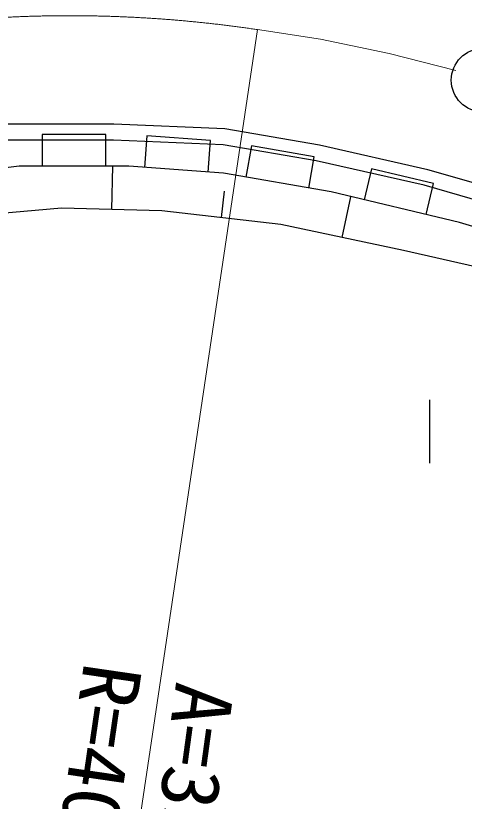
# Model space of a CAD drawing. Units: millimetres, scale not verified. Extents: x 40000 to 680000, y 20000 to 380000.
# Drawn here: x 133350 to 147448, y 287427 to 312128 of the extents above; entities that cross this region are included whole.
import ezdxf
from ezdxf.enums import TextEntityAlignment as Align

# ---------------------------------------------------------------- set-up
doc = ezdxf.new("R2010")
doc.units = ezdxf.units.MM
doc.header["$LTSCALE"] = 1000
doc.linetypes.add('CHAIN', pattern=[18.5, 12, -1.5, 3.5, -1.5])
for name, color, linetype, lineweight in [('M-BGD', 7, 'Continuous', 25), ('M-BMK', 2, 'CHAIN', 13), ('M-BMK-SRVR', 3, 'Continuous', 25), ('M-STR-HTXT', 7, 'Continuous', 13)]:
    doc.layers.add(name, color=color, linetype=linetype, lineweight=lineweight)
doc.styles.add('ＭＳ ゴシック', font='')
doc.styles.get('ＭＳ ゴシック').set_extended_font_data('MS Gothic')

msp = doc.modelspace()

# ---------------------------------------------------------------- linework, layer by layer
at = {"layer": 'M-BGD'}
for p, q in [((136433, 308714), (132542, 308714)), ((139920, 308567), (136433, 308714)), ((142893, 308053), (139920, 308567)), ((136185, 308392), (134185, 308392)), ((134185, 308392), (134185, 307392)), ((136185, 307392), (136185, 308392)), ((137473, 308353), (137399, 307356)), ((139468, 308206), (137473, 308353)), ((136422, 308214), (132551, 308214)), ((139867, 308069), (136422, 308214)), ((139394, 307208), (139468, 308206)), ((142796, 307563), (139867, 308069)), ((140758, 308035), (140587, 307050)), ((142728, 307692), (140758, 308035)), ((146307, 307282), (142893, 308053)), ((142557, 306707), (142728, 307692)), ((146183, 306798), (142796, 307563)), ((133459, 307392), (131037, 307099)), ((136910, 307392), (133459, 307392)), ((136367, 306033), (136400, 307392)), ((139883, 307172), (136910, 307392)), ((144536, 307311), (144306, 306338)), ((146483, 306851), (144536, 307311)), ((150638, 306034), (146307, 307282)), ((143260, 306585), (139883, 307172)), ((150483, 305559), (146183, 306798)), ((146253, 305878), (146483, 306851)), ((139815, 305780), (139909, 306606)), ((147298, 305630), (143260, 306585)), ((143613, 305156), (143885, 306437)), ((134789, 306072), (131204, 305760)), ((137945, 305994), (134789, 306072)), ((141685, 305565), (137945, 305994)), ((145542, 304747), (141685, 305565)), ((151153, 304419), (147298, 305630)), ((149438, 303851), (145542, 304747)), ((146351, 300055), (146351, 298055))]:
    msp.add_line(p, q, dxfattribs=at)
at = {"layer": 'M-BMK'}
msp.add_lwpolyline([(140951, 311690), (142927, 311386), (145082, 310944), (147184, 310409)], dxfattribs=at)
msp.add_arc((135050, 272128), 40000, 81.5167, 140.1061, dxfattribs=at)
at = {"layer": 'M-BMK-SRVR'}
msp.add_circle((148040, 310101), 1000, dxfattribs=at)
at = {"layer": 'M-STR-HTXT'}
msp.add_line((140951, 311690), (137099, 285870), dxfattribs=at)

# ---------------------------------------------------------------- texts
at = {"layer": 'M-STR-HTXT', "style": 'ＭＳ ゴシック', "width": 1.05}
for s, rotation, p in [('R=40', 261.7, (134964, 291927)), ('A=35', 262.2, (137853, 291294))]:
    msp.add_text(s, height=1833, rotation=rotation, dxfattribs=at).set_placement(p, align=Align.BOTTOM_LEFT)

doc.saveas('drawing.dxf')
